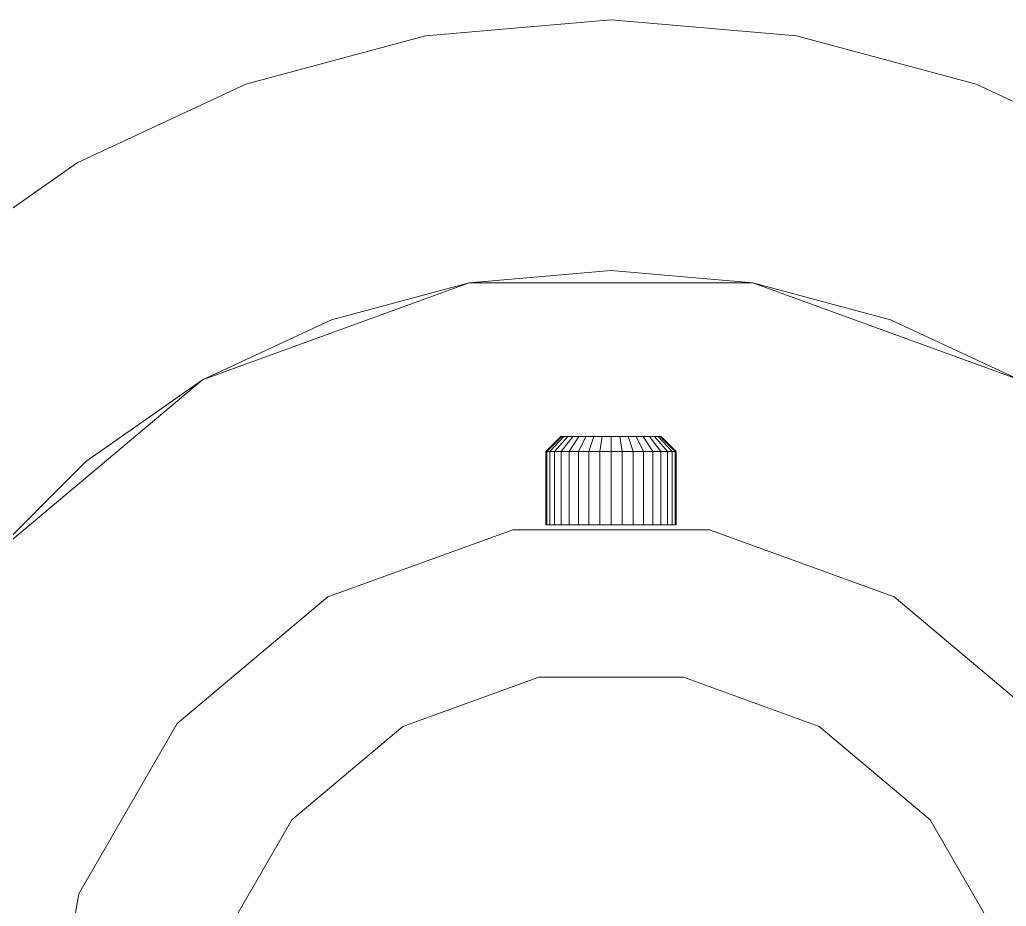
# Model space of a CAD drawing. Header units: millimetres. Extents: x 1246 to 16959, y -13818 to -1371.
# Drawn here: x 7464 to 7524.1, y -1425.5 to -1371.4 of the extents above; entities that cross this region are included whole.
import ezdxf

# ---------------------------------------------------------------- set-up
doc = ezdxf.new("R2010")
doc.units = ezdxf.units.MM
doc.header["$LTSCALE"] = 50
doc.layers.add('pio-Pillow Block - 3D', color=7, linetype='Continuous', lineweight=5)

# ---------------------------------------------------------------- blocks, each defined once
blk = doc.blocks.new('obj-02')
at = {"layer": 'pio-Pillow Block - 3D', "color": 7, "linetype": 'Continuous', "lineweight": 5, "transparency": 33554687}
for points in [[(0, 128.588), (-11.302, 127.599)], [(-11.302, 127.599), (0, 128.588)], [(0, 128.588), (-11.302, 127.599)], [(-11.302, 127.599), (0, 128.588)], [(11.302, 127.599), (0, 128.588)], [(0, 128.588), (11.302, 127.599)], [(0, 128.588), (11.302, 127.599)], [(11.302, 127.599), (0, 128.588)], [(-11.302, 127.599), (-22.261, 124.662)], [(-22.261, 124.662), (-11.302, 127.599)], [(-22.261, 124.662), (-11.302, 127.599)], [(-11.302, 127.599), (-22.261, 124.662)], [(22.261, 124.662), (11.302, 127.599)], [(11.302, 127.599), (22.261, 124.662)], [(22.261, 124.662), (11.302, 127.599)], [(11.302, 127.599), (22.261, 124.662)], [(-22.261, 124.662), (-32.544, 119.867)], [(-32.544, 119.867), (-22.261, 124.662)], [(-22.261, 124.662), (-32.544, 119.867)], [(-32.544, 119.867), (-22.261, 124.662)], [(32.544, 119.867), (22.261, 124.662)], [(22.261, 124.662), (32.544, 119.867)], [(22.261, 124.662), (32.544, 119.867)], [(32.544, 119.867), (22.261, 124.662)], [(-32.544, 119.867), (-41.837, 113.36)], [(-41.837, 113.36), (-32.544, 119.867)], [(-41.837, 113.36), (-32.544, 119.867)], [(-32.544, 119.867), (-41.837, 113.36)], [(-8.649, 112.551), (0, 113.308)], [(0, 113.308), (-8.649, 112.551)], [(-8.649, 112.551), (0, 113.308)], [(0, 113.308), (-8.649, 112.551)], [(0, 113.308)], [(0, 113.308), (8.649, 112.551)], [(0, 113.308)], [(8.649, 112.551), (0, 113.308)], [(0, 113.308), (8.649, 112.551)], [(8.649, 112.551), (0, 113.308)], [(-24.904, 106.635), (-8.649, 112.551)], [(-8.649, 112.551), (-24.904, 106.635)], [(-8.649, 112.551), (-24.904, 106.635)], [(-24.904, 106.635), (-8.649, 112.551)], [(-17.035, 110.304), (-8.649, 112.551)], [(-8.649, 112.551), (-17.035, 110.304)], [(-17.035, 110.304), (-8.649, 112.551)], [(-8.649, 112.551), (-17.035, 110.304)], [(-8.649, 112.551), (8.649, 112.551)], [(8.649, 112.551), (-8.649, 112.551)], [(8.649, 112.551), (-8.649, 112.551)], [(-8.649, 112.551)], [(-8.649, 112.551), (8.649, 112.551)], [(-8.649, 112.551)], [(8.649, 112.551), (24.904, 106.635)], [(24.904, 106.635), (8.649, 112.551)], [(8.649, 112.551), (17.035, 110.304)], [(24.904, 106.635), (8.649, 112.551)], [(8.649, 112.551)], [(8.649, 112.551), (24.904, 106.635)], [(17.035, 110.304), (8.649, 112.551)], [(8.649, 112.551)], [(8.649, 112.551), (17.035, 110.304)], [(17.035, 110.304), (8.649, 112.551)], [(-24.904, 106.635), (-17.035, 110.304)], [(-17.035, 110.304), (-24.904, 106.635)], [(-24.904, 106.635), (-17.035, 110.304)], [(-17.035, 110.304), (-24.904, 106.635)], [(-17.035, 110.304)], [(17.035, 110.304), (24.904, 106.635)], [(17.035, 110.304)], [(24.904, 106.635), (17.035, 110.304)], [(17.035, 110.304), (24.904, 106.635)], [(24.904, 106.635), (17.035, 110.304)], [(-38.155, 95.516), (-24.904, 106.635)], [(-24.904, 106.635), (-38.155, 95.516)], [(-24.904, 106.635), (-38.155, 95.516)], [(-38.155, 95.516), (-24.904, 106.635)], [(-32.016, 101.655), (-24.904, 106.635)], [(-24.904, 106.635), (-32.016, 101.655)], [(-32.016, 101.655), (-24.904, 106.635)], [(-24.904, 106.635), (-32.016, 101.655)], [(-24.904, 106.635)], [(-24.904, 106.635)], [(-3.969, 102.272), (-3.908, 102.272), (-3.006, 103.188), (-3.052, 103.188), (-3.969, 102.272)], [(-3.908, 102.272), (-3.969, 102.272), (-3.052, 103.188), (-3.006, 103.188), (-3.908, 102.272)], [(-3.908, 102.272), (-3.729, 102.272), (-2.868, 103.188), (-3.006, 103.188), (-3.908, 102.272)], [(-3.729, 102.272), (-3.908, 102.272), (-3.006, 103.188), (-2.868, 103.188), (-3.729, 102.272)], [(-3.729, 102.272), (-3.437, 102.272), (-2.643, 103.188), (-2.868, 103.188), (-3.729, 102.272)], [(-3.437, 102.272), (-3.729, 102.272), (-2.868, 103.188), (-2.643, 103.188), (-3.437, 102.272)], [(-3.437, 102.272), (-3.04, 102.272), (-2.338, 103.188), (-2.643, 103.188), (-3.437, 102.272)], [(-3.04, 102.272), (-3.437, 102.272), (-2.643, 103.188), (-2.338, 103.188), (-3.04, 102.272)], [(-3.052, 103.188), (-3.006, 103.188), (0, 103.188), (-3.052, 103.188)], [(-3.006, 103.188), (-3.052, 103.188), (0, 103.188), (-3.006, 103.188)], [(-3.04, 102.272), (-2.551, 102.272), (-1.962, 103.188), (-2.338, 103.188), (-3.04, 102.272)], [(-2.551, 102.272), (-3.04, 102.272), (-2.338, 103.188), (-1.962, 103.188), (-2.551, 102.272)], [(-3.006, 103.188), (-2.868, 103.188), (0, 103.188), (-3.006, 103.188)], [(-2.868, 103.188), (-3.006, 103.188), (0, 103.188), (-2.868, 103.188)], [(-2.868, 103.188), (-2.643, 103.188), (0, 103.188), (-2.868, 103.188)], [(-2.643, 103.188), (-2.868, 103.188), (0, 103.188), (-2.643, 103.188)], [(-2.643, 103.188), (-2.338, 103.188), (0, 103.188), (-2.643, 103.188)], [(-2.338, 103.188), (-2.643, 103.188), (0, 103.188), (-2.338, 103.188)], [(-2.551, 102.272), (-1.984, 102.272), (-1.526, 103.188), (-1.962, 103.188), (-2.551, 102.272)], [(-1.984, 102.272), (-2.551, 102.272), (-1.962, 103.188), (-1.526, 103.188), (-1.984, 102.272)], [(-2.338, 103.188), (-1.962, 103.188), (0, 103.188), (-2.338, 103.188)], [(-1.962, 103.188), (-2.338, 103.188), (0, 103.188), (-1.962, 103.188)], [(-1.984, 102.272), (-1.357, 102.272), (-1.044, 103.188), (-1.526, 103.188), (-1.984, 102.272)], [(-1.357, 102.272), (-1.984, 102.272), (-1.526, 103.188), (-1.044, 103.188), (-1.357, 102.272)], [(-1.962, 103.188), (-1.526, 103.188), (0, 103.188), (-1.962, 103.188)], [(-1.526, 103.188), (-1.962, 103.188), (0, 103.188), (-1.526, 103.188)], [(-1.526, 103.188), (-1.044, 103.188), (0, 103.188), (-1.526, 103.188)], [(-1.044, 103.188), (-1.526, 103.188), (0, 103.188), (-1.044, 103.188)], [(-1.357, 102.272), (-0.689, 102.272), (-0.53, 103.188), (-1.044, 103.188), (-1.357, 102.272)], [(-0.689, 102.272), (-1.357, 102.272), (-1.044, 103.188), (-0.53, 103.188), (-0.689, 102.272)], [(-1.044, 103.188), (-0.53, 103.188), (0, 103.188), (-1.044, 103.188)], [(-0.53, 103.188), (-1.044, 103.188), (0, 103.188), (-0.53, 103.188)], [(-0.689, 102.272), (0, 102.272), (0, 103.188), (-0.53, 103.188), (-0.689, 102.272)], [(0, 102.272), (-0.689, 102.272), (-0.53, 103.188), (0, 103.188), (0, 102.272)], [(-0.53, 103.188), (0, 103.188), (0, 103.188), (-0.53, 103.188)], [(0, 103.188), (-0.53, 103.188), (0, 103.188), (0, 103.188)], [(0, 103.188), (0, 97.8), (0, 97.8), (0, 103.188)], [(0, 103.188), (0, 97.8), (0, 97.8), (0, 103.188)], [(0, 103.188), (0, 97.8), (0, 97.8), (0, 103.188)], [(0, 103.188), (0, 97.8), (0, 97.8), (0, 103.188)], [(0, 103.188), (0, 97.8), (0, 97.8), (0, 103.188)], [(0, 103.188), (0, 97.8), (0, 97.8), (0, 103.188)], [(0, 103.188), (0, 97.8), (0, 97.8), (0, 103.188)], [(0, 103.188), (0, 97.8), (0, 97.8), (0, 103.188)], [(0, 103.188), (0, 97.8), (0, 97.8), (0, 103.188)], [(0, 103.188), (0, 97.8), (0, 97.8), (0, 103.188)], [(0, 103.188), (0, 97.8), (0, 97.8), (0, 103.188)], [(0, 103.188), (0, 97.8), (0, 97.8), (0, 103.188)], [(0, 103.188), (0, 97.8), (0, 97.8), (0, 103.188)], [(0, 103.188), (0, 97.8), (0, 97.8), (0, 103.188)], [(0, 103.188), (0, 97.8), (0, 97.8), (0, 103.188)], [(0, 103.188), (0, 97.8), (0, 97.8), (0, 103.188)], [(0, 103.188), (0, 97.8), (0, 97.8), (0, 103.188)], [(0, 103.188), (0, 97.8), (0, 97.8), (0, 103.188)], [(0, 103.188), (0, 97.8), (0, 97.8), (0, 103.188)], [(0, 103.188), (0, 97.8), (0, 97.8), (0, 103.188)], [(0, 103.188), (0, 97.8), (0, 97.8), (0, 103.188)], [(0, 103.188), (0, 97.8), (0, 97.8), (0, 103.188)], [(0, 103.188), (0, 97.8), (0, 97.8), (0, 103.188)], [(0, 103.188), (0, 97.8), (0, 97.8), (0, 103.188)], [(0, 103.188), (0, 97.8), (0, 97.8), (0, 103.188)], [(0, 103.188), (0, 97.8), (0, 97.8), (0, 103.188)], [(0, 103.188), (0, 97.8), (0, 97.8), (0, 103.188)], [(0, 103.188), (0, 97.8), (0, 97.8), (0, 103.188)], [(0, 103.188), (0, 97.8), (0, 97.8), (0, 103.188)], [(0, 103.188), (0, 97.8), (0, 97.8), (0, 103.188)], [(0, 103.188), (0, 97.8), (0, 97.8), (0, 103.188)], [(0, 103.188), (0, 97.8), (0, 97.8), (0, 103.188)], [(0, 103.188), (0, 97.8), (0, 97.8), (0, 103.188)], [(0, 103.188), (0, 97.8), (0, 97.8), (0, 103.188)], [(0, 103.188), (0, 97.8), (0, 97.8), (0, 103.188)], [(0, 103.188), (0, 97.8), (0, 97.8), (0, 103.188)], [(0, 103.188), (0, 97.8), (0, 97.8), (0, 103.188)], [(0, 103.188), (0, 103.188), (0, 103.188), (0, 103.188)], [(0.53, 103.188), (0, 103.188), (0, 103.188), (0.53, 103.188)], [(1.044, 103.188), (0.53, 103.188), (0, 103.188), (1.044, 103.188)], [(1.526, 103.188), (1.044, 103.188), (0, 103.188), (1.526, 103.188)], [(1.962, 103.188), (1.526, 103.188), (0, 103.188), (1.962, 103.188)], [(2.338, 103.188), (1.962, 103.188), (0, 103.188), (2.338, 103.188)], [(2.643, 103.188), (2.338, 103.188), (0, 103.188), (2.643, 103.188)], [(2.868, 103.188), (2.643, 103.188), (0, 103.188), (2.868, 103.188)], [(3.006, 103.188), (2.868, 103.188), (0, 103.188), (3.006, 103.188)], [(3.052, 103.188), (3.006, 103.188), (0, 103.188), (3.052, 103.188)], [(3.006, 103.188), (3.052, 103.188), (0, 103.188), (3.006, 103.188)], [(2.868, 103.188), (3.006, 103.188), (0, 103.188), (2.868, 103.188)], [(2.643, 103.188), (2.868, 103.188), (0, 103.188), (2.643, 103.188)], [(2.338, 103.188), (2.643, 103.188), (0, 103.188), (2.338, 103.188)], [(1.962, 103.188), (2.338, 103.188), (0, 103.188), (1.962, 103.188)], [(1.526, 103.188), (1.962, 103.188), (0, 103.188), (1.526, 103.188)], [(1.044, 103.188), (1.526, 103.188), (0, 103.188), (1.044, 103.188)], [(0.53, 103.188), (1.044, 103.188), (0, 103.188), (0.53, 103.188)], [(0, 103.188), (0.53, 103.188), (0, 103.188), (0, 103.188)], [(0, 102.272), (0, 103.188), (0, 103.188), (0, 102.272)], [(0.689, 102.272), (0, 102.272), (0, 103.188), (0.53, 103.188), (0.689, 102.272)], [(0, 102.272), (0.689, 102.272), (0.53, 103.188), (0, 103.188), (0, 102.272)], [(1.357, 102.272), (0.689, 102.272), (0.53, 103.188), (1.044, 103.188), (1.357, 102.272)], [(0.689, 102.272), (1.357, 102.272), (1.044, 103.188), (0.53, 103.188), (0.689, 102.272)], [(1.984, 102.272), (1.357, 102.272), (1.044, 103.188), (1.526, 103.188), (1.984, 102.272)], [(1.357, 102.272), (1.984, 102.272), (1.526, 103.188), (1.044, 103.188), (1.357, 102.272)], [(2.551, 102.272), (1.984, 102.272), (1.526, 103.188), (1.962, 103.188), (2.551, 102.272)], [(1.984, 102.272), (2.551, 102.272), (1.962, 103.188), (1.526, 103.188), (1.984, 102.272)], [(3.04, 102.272), (2.551, 102.272), (1.962, 103.188), (2.338, 103.188), (3.04, 102.272)], [(2.551, 102.272), (3.04, 102.272), (2.338, 103.188), (1.962, 103.188), (2.551, 102.272)], [(3.437, 102.272), (3.04, 102.272), (2.338, 103.188), (2.643, 103.188), (3.437, 102.272)], [(3.04, 102.272), (3.437, 102.272), (2.643, 103.188), (2.338, 103.188), (3.04, 102.272)], [(3.729, 102.272), (3.437, 102.272), (2.643, 103.188), (2.868, 103.188), (3.729, 102.272)], [(3.437, 102.272), (3.729, 102.272), (2.868, 103.188), (2.643, 103.188), (3.437, 102.272)], [(3.908, 102.272), (3.729, 102.272), (2.868, 103.188), (3.006, 103.188), (3.908, 102.272)], [(3.729, 102.272), (3.908, 102.272), (3.006, 103.188), (2.868, 103.188), (3.729, 102.272)], [(3.969, 102.272), (3.908, 102.272), (3.006, 103.188), (3.052, 103.188), (3.969, 102.272)], [(3.908, 102.272), (3.969, 102.272), (3.052, 103.188), (3.006, 103.188), (3.908, 102.272)], [(-3.969, 97.8), (-3.908, 97.8), (-3.908, 102.272), (-3.969, 102.272), (-3.969, 97.8)], [(-3.908, 97.8), (-3.969, 97.8), (-3.969, 102.272), (-3.908, 102.272), (-3.908, 97.8)], [(-3.908, 97.8), (-3.729, 97.8), (-3.729, 102.272), (-3.908, 102.272), (-3.908, 97.8)], [(-3.729, 97.8), (-3.908, 97.8), (-3.908, 102.272), (-3.729, 102.272), (-3.729, 97.8)], [(-3.729, 97.8), (-3.437, 97.8), (-3.437, 102.272), (-3.729, 102.272), (-3.729, 97.8)], [(-3.437, 97.8), (-3.729, 97.8), (-3.729, 102.272), (-3.437, 102.272), (-3.437, 97.8)], [(-3.437, 97.8), (-3.04, 97.8), (-3.04, 102.272), (-3.437, 102.272), (-3.437, 97.8)], [(-3.04, 97.8), (-3.437, 97.8), (-3.437, 102.272), (-3.04, 102.272), (-3.04, 97.8)], [(-3.04, 97.8), (-2.551, 97.8), (-2.551, 102.272), (-3.04, 102.272), (-3.04, 97.8)], [(-2.551, 97.8), (-3.04, 97.8), (-3.04, 102.272), (-2.551, 102.272), (-2.551, 97.8)], [(-2.551, 97.8), (-1.984, 97.8), (-1.984, 102.272), (-2.551, 102.272), (-2.551, 97.8)], [(-1.984, 97.8), (-2.551, 97.8), (-2.551, 102.272), (-1.984, 102.272), (-1.984, 97.8)], [(-1.984, 97.8), (-1.357, 97.8), (-1.357, 102.272), (-1.984, 102.272), (-1.984, 97.8)], [(-1.357, 97.8), (-1.984, 97.8), (-1.984, 102.272), (-1.357, 102.272), (-1.357, 97.8)], [(-1.357, 97.8), (-0.689, 97.8), (-0.689, 102.272), (-1.357, 102.272), (-1.357, 97.8)], [(-0.689, 97.8), (-1.357, 97.8), (-1.357, 102.272), (-0.689, 102.272), (-0.689, 97.8)], [(-0.689, 97.8), (0, 97.8), (0, 102.272), (-0.689, 102.272), (-0.689, 97.8)], [(0, 97.8), (-0.689, 97.8), (-0.689, 102.272), (0, 102.272), (0, 97.8)], [(0, 97.8), (0, 102.272), (0, 102.272), (0, 97.8)], [(0.689, 97.8), (0, 97.8), (0, 102.272), (0.689, 102.272), (0.689, 97.8)], [(0, 97.8), (0.689, 97.8), (0.689, 102.272), (0, 102.272), (0, 97.8)], [(1.357, 97.8), (0.689, 97.8), (0.689, 102.272), (1.357, 102.272), (1.357, 97.8)], [(0.689, 97.8), (1.357, 97.8), (1.357, 102.272), (0.689, 102.272), (0.689, 97.8)], [(1.984, 97.8), (1.357, 97.8), (1.357, 102.272), (1.984, 102.272), (1.984, 97.8)], [(1.357, 97.8), (1.984, 97.8), (1.984, 102.272), (1.357, 102.272), (1.357, 97.8)], [(2.551, 97.8), (1.984, 97.8), (1.984, 102.272), (2.551, 102.272), (2.551, 97.8)], [(1.984, 97.8), (2.551, 97.8), (2.551, 102.272), (1.984, 102.272), (1.984, 97.8)], [(3.04, 97.8), (2.551, 97.8), (2.551, 102.272), (3.04, 102.272), (3.04, 97.8)], [(2.551, 97.8), (3.04, 97.8), (3.04, 102.272), (2.551, 102.272), (2.551, 97.8)], [(3.437, 97.8), (3.04, 97.8), (3.04, 102.272), (3.437, 102.272), (3.437, 97.8)], [(3.04, 97.8), (3.437, 97.8), (3.437, 102.272), (3.04, 102.272), (3.04, 97.8)], [(3.729, 97.8), (3.437, 97.8), (3.437, 102.272), (3.729, 102.272), (3.729, 97.8)], [(3.437, 97.8), (3.729, 97.8), (3.729, 102.272), (3.437, 102.272), (3.437, 97.8)], [(3.908, 97.8), (3.729, 97.8), (3.729, 102.272), (3.908, 102.272), (3.908, 97.8)], [(3.729, 97.8), (3.908, 97.8), (3.908, 102.272), (3.729, 102.272), (3.729, 97.8)], [(3.969, 97.8), (3.908, 97.8), (3.908, 102.272), (3.969, 102.272), (3.969, 97.8)], [(3.908, 97.8), (3.969, 97.8), (3.969, 102.272), (3.908, 102.272), (3.908, 97.8)], [(-38.155, 95.516), (-32.016, 101.655)], [(-32.016, 101.655), (-38.155, 95.516)], [(-38.155, 95.516), (-32.016, 101.655)], [(-32.016, 101.655), (-38.155, 95.516)], [(-32.016, 101.655)], [(-5.996, 97.504), (-17.264, 93.403)], [(-17.264, 93.403), (-5.996, 97.504)], [(-5.996, 97.504), (-17.264, 93.403)], [(-17.264, 93.403), (-5.996, 97.504)], [(5.996, 97.504), (-5.996, 97.504)], [(-5.996, 97.504), (5.996, 97.504)], [(5.996, 97.504), (-5.996, 97.504)], [(-5.996, 97.504), (5.996, 97.504)], [(0, 97.8), (0, 97.8), (-3.908, 97.8), (-3.969, 97.8), (0, 97.8)], [(0, 97.8), (0, 97.8), (-3.969, 97.8), (-3.908, 97.8), (0, 97.8)], [(0, 97.8), (0, 97.8), (-3.729, 97.8), (-3.908, 97.8), (0, 97.8)], [(0, 97.8), (0, 97.8), (-3.908, 97.8), (-3.729, 97.8), (0, 97.8)], [(0, 97.8), (0, 97.8), (-3.437, 97.8), (-3.729, 97.8), (0, 97.8)], [(0, 97.8), (0, 97.8), (-3.729, 97.8), (-3.437, 97.8), (0, 97.8)], [(0, 97.8), (0, 97.8), (-3.04, 97.8), (-3.437, 97.8), (0, 97.8)], [(0, 97.8), (0, 97.8), (-3.437, 97.8), (-3.04, 97.8), (0, 97.8)], [(0, 97.8), (0, 97.8), (-2.551, 97.8), (-3.04, 97.8), (0, 97.8)], [(0, 97.8), (0, 97.8), (-3.04, 97.8), (-2.551, 97.8), (0, 97.8)], [(0, 97.8), (0, 97.8), (-1.984, 97.8), (-2.551, 97.8), (0, 97.8)], [(0, 97.8), (0, 97.8), (-2.551, 97.8), (-1.984, 97.8), (0, 97.8)], [(0, 97.8), (0, 97.8), (-1.357, 97.8), (-1.984, 97.8), (0, 97.8)], [(0, 97.8), (0, 97.8), (-1.984, 97.8), (-1.357, 97.8), (0, 97.8)], [(0, 97.8), (0, 97.8), (-0.689, 97.8), (-1.357, 97.8), (0, 97.8)], [(0, 97.8), (0, 97.8), (-1.357, 97.8), (-0.689, 97.8), (0, 97.8)], [(0, 97.8), (0, 97.8), (0, 97.8), (-0.689, 97.8), (0, 97.8)], [(0, 97.8), (0, 97.8), (-0.689, 97.8), (0, 97.8), (0, 97.8)], [(0, 97.8), (0, 97.8), (0, 97.8), (0, 97.8)], [(0, 97.8), (0, 97.8), (0, 97.8), (0, 97.8)], [(0, 97.8), (0, 97.8), (0, 97.8), (0.689, 97.8), (0, 97.8)], [(0, 97.8), (0, 97.8), (0.689, 97.8), (1.357, 97.8), (0, 97.8)], [(0, 97.8), (0, 97.8), (1.357, 97.8), (1.984, 97.8), (0, 97.8)], [(0, 97.8), (0, 97.8), (1.984, 97.8), (2.551, 97.8), (0, 97.8)], [(0, 97.8), (0, 97.8), (2.551, 97.8), (3.04, 97.8), (0, 97.8)], [(0, 97.8), (0, 97.8), (3.04, 97.8), (3.437, 97.8), (0, 97.8)], [(0, 97.8), (0, 97.8), (3.437, 97.8), (3.729, 97.8), (0, 97.8)], [(0, 97.8), (0, 97.8), (3.729, 97.8), (3.908, 97.8), (0, 97.8)], [(0, 97.8), (0, 97.8), (3.908, 97.8), (3.969, 97.8), (0, 97.8)], [(0, 97.8), (0, 97.8), (3.969, 97.8), (3.908, 97.8), (0, 97.8)], [(0, 97.8), (0, 97.8), (3.908, 97.8), (3.729, 97.8), (0, 97.8)], [(0, 97.8), (0, 97.8), (3.729, 97.8), (3.437, 97.8), (0, 97.8)], [(0, 97.8), (0, 97.8), (3.437, 97.8), (3.04, 97.8), (0, 97.8)], [(0, 97.8), (0, 97.8), (3.04, 97.8), (2.551, 97.8), (0, 97.8)], [(0, 97.8), (0, 97.8), (2.551, 97.8), (1.984, 97.8), (0, 97.8)], [(0, 97.8), (0, 97.8), (1.984, 97.8), (1.357, 97.8), (0, 97.8)], [(0, 97.8), (0, 97.8), (1.357, 97.8), (0.689, 97.8), (0, 97.8)], [(0, 97.8), (0, 97.8), (0.689, 97.8), (0, 97.8), (0, 97.8)], [(17.264, 93.403), (5.996, 97.504)], [(5.996, 97.504), (17.264, 93.403)], [(17.264, 93.403), (5.996, 97.504)], [(5.996, 97.504), (17.264, 93.403)], [(-17.264, 93.403), (-26.451, 85.695)], [(-26.451, 85.695), (-17.264, 93.403)], [(-17.264, 93.403), (-26.451, 85.695)], [(-26.451, 85.695), (-17.264, 93.403)], [(26.451, 85.695), (17.264, 93.403)], [(17.264, 93.403), (26.451, 85.695)], [(26.451, 85.695), (17.264, 93.403)], [(17.264, 93.403), (26.451, 85.695)], [(-4.411, 88.514), (-12.7, 85.497)], [(-4.411, 88.514), (-12.7, 85.497)], [(-12.7, 85.497), (-4.411, 88.514)], [(-12.7, 85.497), (-4.411, 88.514)], [(4.411, 88.514), (-4.411, 88.514)], [(4.411, 88.514), (-4.411, 88.514)], [(-4.411, 88.514), (4.411, 88.514)], [(-4.411, 88.514), (4.411, 88.514)], [(12.7, 85.497), (4.411, 88.514)], [(12.7, 85.497), (4.411, 88.514)], [(4.411, 88.514), (12.7, 85.497)], [(4.411, 88.514), (12.7, 85.497)], [(-26.451, 85.695), (-32.446, 75.31)], [(-32.446, 75.31), (-26.451, 85.695)], [(-26.451, 85.695), (-32.446, 75.31)], [(-32.446, 75.31), (-26.451, 85.695)], [(-12.7, 85.497), (-19.458, 79.827)], [(-12.7, 85.497), (-19.458, 79.827)], [(-19.458, 79.827), (-12.7, 85.497)], [(-19.458, 79.827), (-12.7, 85.497)], [(19.458, 79.827), (12.7, 85.497)], [(19.458, 79.827), (12.7, 85.497)], [(12.7, 85.497), (19.458, 79.827)], [(12.7, 85.497), (19.458, 79.827)], [(-19.458, 79.827), (-23.868, 72.187)], [(-19.458, 79.827), (-23.868, 72.187)], [(-23.868, 72.187), (-19.458, 79.827)], [(-23.868, 72.187), (-19.458, 79.827)], [(23.868, 72.187), (19.458, 79.827)], [(23.868, 72.187), (19.458, 79.827)], [(19.458, 79.827), (23.868, 72.187)], [(19.458, 79.827), (23.868, 72.187)], [(-32.446, 75.31), (-34.529, 63.5)], [(-34.529, 63.5), (-32.446, 75.31)], [(-32.446, 75.31), (-34.529, 63.5)], [(-34.529, 63.5), (-32.446, 75.31)]]:
    blk.add_lwpolyline(points, dxfattribs=at)

msp = doc.modelspace()

# ---------------------------------------------------------------- block references
at = {"layer": 'pio-Pillow Block - 3D', "color": 7, "transparency": 33554687}
msp.add_blockref('obj-02', (7500, -1500), dxfattribs=at)

doc.saveas('drawing.dxf')
